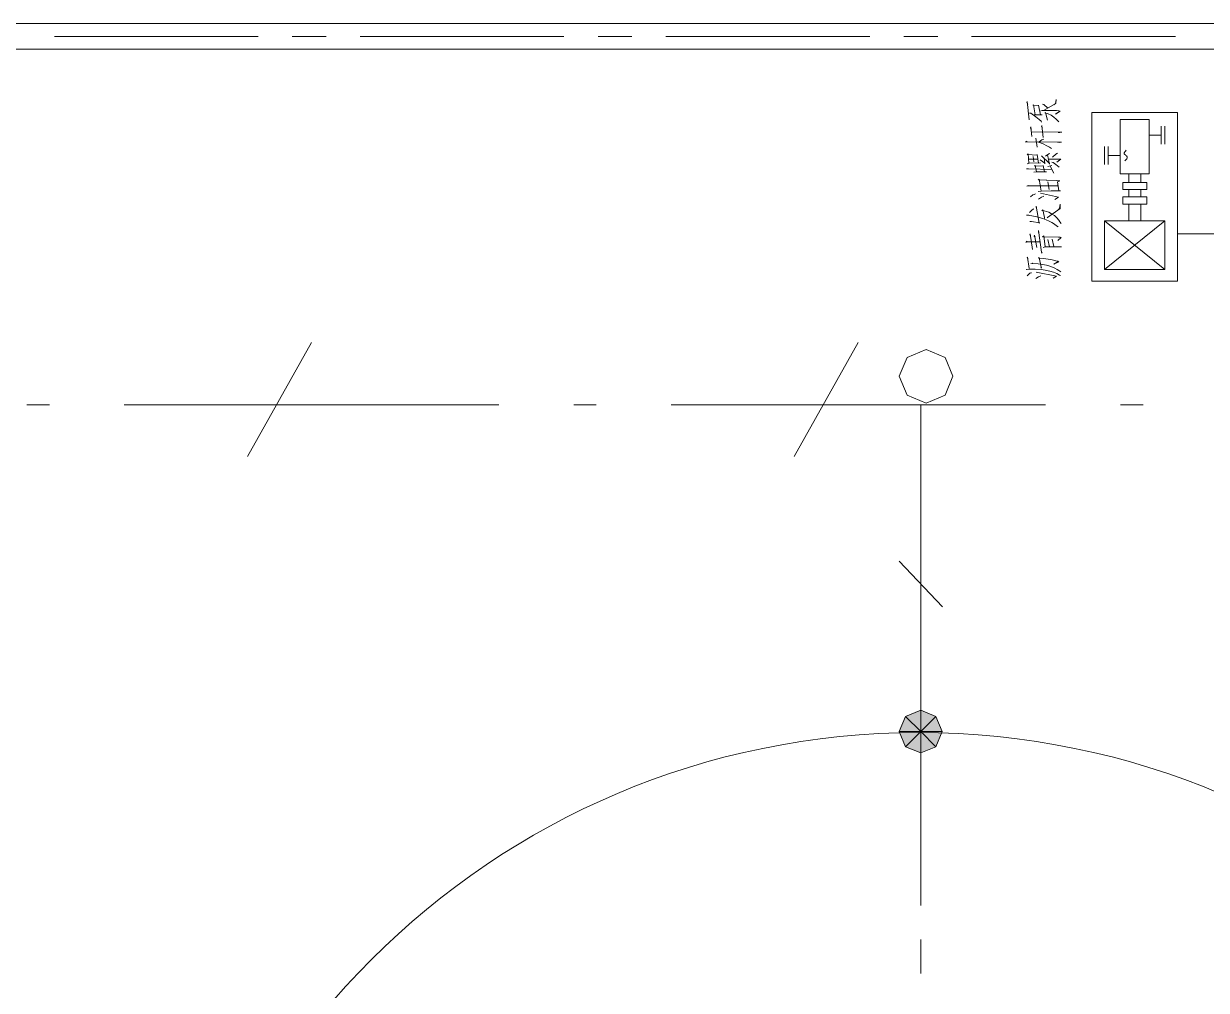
# Model space of a CAD drawing. Header units: millimetres. Extents: x 568 to 3948041, y -25191 to 63890.
# Drawn here: x 3867225 to 3878275, y 28116 to 37154 of the extents above; entities that cross this region are included whole.
import ezdxf

# ---------------------------------------------------------------- set-up
doc = ezdxf.new("R2010")
doc.units = ezdxf.units.MM

msp = doc.modelspace()

# ---------------------------------------------------------------- hatches: boundary and pattern name
h = msp.add_hatch(color=0)
h.dxf.hatch_style = 2
h.paths.add_polyline_path([(3875465, 30677), (3875606, 30736), (3875606, 30536)])
h = msp.add_hatch(color=0)
h.dxf.hatch_style = 2
h.paths.add_polyline_path([(3875606, 30736), (3875747, 30677), (3875606, 30536)])
h = msp.add_hatch(color=0)
h.dxf.hatch_style = 2
h.paths.add_polyline_path([(3875406, 30536), (3875465, 30677), (3875606, 30536)])
h = msp.add_hatch(color=0)
h.dxf.hatch_style = 2
h.paths.add_polyline_path([(3875747, 30677), (3875806, 30536), (3875606, 30536)])
h = msp.add_hatch(color=0)
h.dxf.hatch_style = 2
h.paths.add_polyline_path([(3875465, 30394), (3875406, 30536), (3875606, 30536)])
h = msp.add_hatch(color=0)
h.dxf.hatch_style = 2
h.paths.add_polyline_path([(3875606, 30336), (3875465, 30394), (3875606, 30536)])
h = msp.add_hatch(color=0)
h.dxf.hatch_style = 2
h.paths.add_polyline_path([(3875806, 30536), (3875747, 30394), (3875606, 30536)])
h = msp.add_hatch(color=0)
h.dxf.hatch_style = 2
h.paths.add_polyline_path([(3875747, 30394), (3875606, 30336), (3875606, 30536)])

# ---------------------------------------------------------------- linework, layer by layer
at = {"color": 0, "lineweight": 0}
for points in [[(3902850, 37154), (3848361, 37154)], [(3869416, 37034), (3867512, 37034)], [(3870051, 37034), (3869733, 37034)], [(3872273, 37034), (3870368, 37034)], [(3872907, 37034), (3872591, 37034)], [(3875130, 37034), (3873225, 37034)], [(3875765, 37034), (3875447, 37034)], [(3877986, 37034), (3876082, 37034)], [(3902850, 36914), (3848361, 36914)], [(3876620, 36254), (3876601, 36426), (3876598, 36417), (3876607, 36397)], [(3876667, 36301), (3876741, 36301), (3876725, 36301), (3876708, 36393), (3876708, 36384), (3876653, 36392), (3876661, 36396), (3876675, 36301)], [(3876744, 36401), (3876756, 36397), (3876794, 36365)], [(3876753, 36342), (3876868, 36407), (3876871, 36446), (3876866, 36407), (3876849, 36396)], [(3876623, 36318), (3876634, 36317), (3876681, 36283), (3876714, 36258), (3876731, 36241), (3876736, 36232)], [(3876727, 36339), (3876741, 36342), (3876876, 36342), (3876898, 36339), (3876910, 36337), (3876866, 36308), (3876907, 36337)], [(3876791, 36253), (3876772, 36324), (3876766, 36320), (3876797, 36311), (3876824, 36297), (3876851, 36279), (3876873, 36260), (3876885, 36247), (3876895, 36235)], [(3877205, 34745), (3877205, 36324)], [(3878006, 36324), (3877205, 36324)], [(3877470, 36257), (3877741, 36257)], [(3877470, 35749), (3877470, 36257)], [(3877741, 35749), (3877741, 36257)], [(3878006, 34745), (3878006, 36324)], [(3876645, 36099), (3876634, 36189), (3876631, 36181), (3876639, 36160)], [(3876642, 36141), (3876926, 36139), (3876907, 36135), (3876890, 36137)], [(3876750, 36089), (3876739, 36203), (3876736, 36193), (3876741, 36179)], [(3877854, 36195), (3877854, 36026)], [(3877888, 36195), (3877888, 36026)], [(3876585, 36046), (3876598, 36054), (3876593, 36050), (3876920, 36045), (3876907, 36042), (3876885, 36045)], [(3876695, 36000), (3876681, 36083)], [(3876697, 36049), (3876750, 36031), (3876785, 36011), (3876810, 35998), (3876829, 35986)], [(3876714, 36049), (3876739, 36067), (3876756, 36074)], [(3877854, 36111), (3877741, 36111)], [(3876601, 35844), (3876620, 35848), (3876725, 35852), (3876708, 35849), (3876695, 35931), (3876695, 35925), (3876601, 35932), (3876609, 35936), (3876617, 35848)], [(3876664, 35861), (3876656, 35913)], [(3876734, 35919), (3876810, 35846), (3876810, 35840), (3876791, 35928)], [(3876772, 35916), (3876802, 35936), (3876813, 35941)], [(3876838, 35907), (3876868, 35935), (3876885, 35942)], [(3877323, 36005), (3877323, 35836)], [(3877357, 36005), (3877357, 35836)], [(3877357, 35921), (3877470, 35921)], [(3877525, 35970), (3877519, 35963), (3877513, 35957), (3877509, 35950), (3877508, 35947), (3877507, 35944), (3877507, 35941), (3877508, 35938), (3877510, 35935), (3877512, 35932), (3877518, 35926), (3877524, 35921), (3877531, 35915), (3877533, 35912), (3877534, 35909), (3877536, 35906), (3877536, 35903), (3877536, 35900), (3877535, 35897), (3877531, 35891), (3877525, 35884), (3877518, 35878), (3877512, 35872)], [(3876617, 35886), (3876703, 35886)], [(3876664, 35765), (3876692, 35767), (3876780, 35769), (3876761, 35769), (3876750, 35827), (3876750, 35821), (3876667, 35824), (3876675, 35828), (3876689, 35769)], [(3876722, 35882), (3876766, 35849), (3876766, 35844), (3876758, 35900)], [(3876794, 35817), (3876832, 35827)], [(3876805, 35888), (3876871, 35888), (3876888, 35888), (3876904, 35888), (3876915, 35886), (3876879, 35859), (3876910, 35884)], [(3876849, 35757), (3876816, 35823)], [(3876832, 35859), (3876844, 35856), (3876868, 35838), (3876901, 35813)], [(3876595, 35796), (3876612, 35796), (3876835, 35790)], [(3876703, 35585), (3876731, 35587), (3876824, 35591), (3876885, 35591), (3876912, 35591), (3876895, 35591), (3876885, 35674), (3876907, 35684), (3876873, 35688), (3876785, 35691), (3876778, 35691), (3876703, 35695), (3876714, 35699), (3876731, 35589)], [(3877470, 35749), (3877741, 35749)], [(3877549, 35670), (3877549, 35749)], [(3877662, 35670), (3877662, 35749)], [(3876598, 35635), (3876612, 35641), (3876604, 35639), (3876888, 35639)], [(3876794, 35674), (3876805, 35603)], [(3877493, 35603), (3877493, 35670)], [(3877493, 35670), (3877718, 35670)], [(3877493, 35603), (3877718, 35603)], [(3877549, 35534), (3877549, 35603)], [(3877662, 35534), (3877662, 35603)], [(3877718, 35603), (3877718, 35670)], [(3876631, 35535), (3876653, 35552), (3876667, 35556), (3876678, 35562)], [(3876708, 35514), (3876736, 35531), (3876750, 35537), (3876756, 35541)], [(3876860, 35510), (3876893, 35533), (3876725, 35570)], [(3877493, 35534), (3877493, 35467)], [(3877493, 35534), (3877718, 35534)], [(3877718, 35534), (3877718, 35467)], [(3876593, 35362), (3876615, 35363), (3876626, 35359), (3876678, 35350), (3876714, 35343), (3876747, 35333), (3876778, 35321), (3876805, 35308), (3876832, 35294), (3876857, 35279), (3876876, 35265), (3876890, 35254)], [(3876623, 35387), (3876645, 35410), (3876656, 35418), (3876664, 35422)], [(3876626, 35304), (3876642, 35305), (3876719, 35293), (3876714, 35288), (3876686, 35447), (3876686, 35437), (3876689, 35426)], [(3876761, 35333), (3876763, 35343), (3876747, 35413), (3876739, 35408), (3876758, 35404), (3876802, 35391), (3876829, 35377), (3876857, 35359), (3876879, 35338), (3876895, 35318), (3876907, 35300), (3876918, 35286)], [(3876788, 35337), (3876791, 35343), (3876910, 35427), (3876910, 35466), (3876904, 35427), (3876890, 35412)], [(3877493, 35467), (3877718, 35467)], [(3877549, 35309), (3877549, 35467)], [(3877662, 35309), (3877662, 35467)], [(3877323, 34856), (3877323, 35309)], [(3877323, 35309), (3877888, 35309)], [(3877323, 35309), (3877888, 34856)], [(3877888, 35309), (3877323, 34856)], [(3877888, 34856), (3877888, 35309)], [(3876651, 35043), (3876629, 35188), (3876626, 35182), (3876631, 35173)], [(3876692, 35062), (3876670, 35175), (3876667, 35167), (3876675, 35157)], [(3876736, 35008), (3876741, 35014), (3876736, 35018), (3876705, 35219), (3876705, 35205), (3876714, 35180)], [(3876769, 35067), (3876756, 35169), (3876744, 35161), (3876758, 35161), (3876893, 35159), (3876910, 35159), (3876918, 35154), (3876888, 35128)], [(3876849, 35071), (3876835, 35140)], [(3878006, 35190), (3879704, 35190)], [(3876587, 35109), (3876598, 35119), (3876601, 35115), (3876719, 35115)], [(3876750, 35062), (3876769, 35067), (3876822, 35067), (3876851, 35067), (3876920, 35067), (3876907, 35067), (3876879, 35067)], [(3876794, 35136), (3876810, 35068)], [(3876620, 34864), (3876604, 34972), (3876601, 34968), (3876607, 34958)], [(3876727, 34868), (3876736, 34875), (3876731, 34878), (3876714, 34967), (3876705, 34962), (3876753, 34957), (3876797, 34951), (3876835, 34945), (3876868, 34937), (3876888, 34932), (3876895, 34928), (3876851, 34904), (3876890, 34929), (3876885, 34933)], [(3876590, 34856), (3876593, 34856), (3876623, 34860), (3876675, 34858), (3876731, 34854), (3876769, 34849), (3876813, 34840), (3876846, 34831), (3876879, 34818), (3876904, 34804), (3876912, 34799)], [(3876601, 34795), (3876626, 34820), (3876634, 34824), (3876642, 34825)], [(3876634, 34910), (3876648, 34916), (3876651, 34912), (3876703, 34907), (3876744, 34901), (3876780, 34895), (3876813, 34887), (3876838, 34878), (3876860, 34868), (3876882, 34856), (3876898, 34847), (3876915, 34835)], [(3876846, 34774), (3876844, 34775), (3876876, 34793), (3876686, 34831)], [(3877323, 34856), (3877888, 34856)], [(3876683, 34770), (3876708, 34787), (3876727, 34795)], [(3878006, 34745), (3877205, 34745)], [(3869315, 33107), (3869915, 34173)], [(3874424, 33107), (3875023, 34173)], [(3867465, 33591), (3867255, 33591)], [(3869915, 33591), (3868165, 33591)], [(3871664, 33591), (3869915, 33591)], [(3872574, 33591), (3872364, 33591)], [(3875023, 33591), (3873274, 33591)], [(3876773, 33591), (3875023, 33591)], [(3875606, 30536), (3875606, 33591)], [(3877683, 33591), (3877473, 33591)], [(3875404, 32130), (3875810, 31703)], [(3875606, 28910), (3875606, 30435)], [(3875606, 28275), (3875606, 28592)]]:
    msp.add_lwpolyline(points, dxfattribs=at)
for points in [[(3875406, 33857), (3875479, 34033), (3875656, 34107), (3875833, 34033), (3875906, 33857), (3875833, 33680), (3875656, 33607), (3875479, 33680)], [(3875465, 30677), (3875606, 30736), (3875606, 30536)], [(3875606, 30736), (3875747, 30677), (3875606, 30536)], [(3875406, 30536), (3875465, 30677), (3875606, 30536)], [(3875747, 30677), (3875806, 30536), (3875606, 30536)], [(3875465, 30394), (3875406, 30536), (3875606, 30536)], [(3875606, 30336), (3875465, 30394), (3875606, 30536)], [(3875806, 30536), (3875747, 30394), (3875606, 30536)], [(3875747, 30394), (3875606, 30336), (3875606, 30536)]]:
    msp.add_lwpolyline(points, close=True, dxfattribs=at)
msp.add_ellipse((3875587, 23287), major_axis=(0, 7239), ratio=0.998741, start_param=0, end_param=6.283185, dxfattribs=at)

doc.saveas('drawing.dxf')
